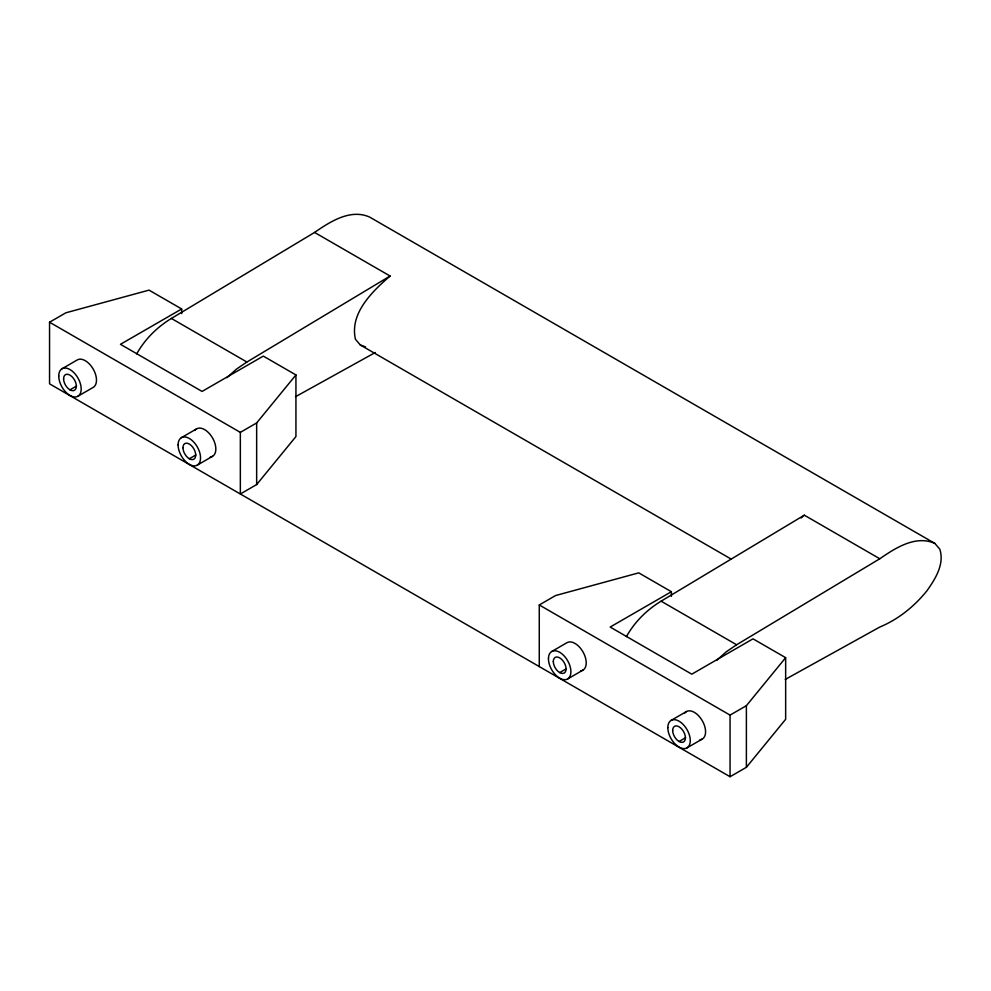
<?xml version="1.0" encoding="UTF-8"?>
<svg xmlns="http://www.w3.org/2000/svg" width="991" height="991" viewBox="0 0 991 991"><rect width="100%" height="100%" fill="white"/><g stroke="black" fill="none" stroke-linecap="round" stroke-linejoin="round"><path stroke-width="1.49" d="M136.733 353.849C144.884 339.207 157.111 327.117 171.393 318.445L314.581 232.439C330.04 221.749 350.48 208.469 369.668 217.103L934.885 543.427L939.778 549.125C944.708 564.077 935.38 578.781 927.105 590.586C914.507 606.257 898.453 619.301 879.797 627.043L785.244 679.43M626.448 636.594C634.599 621.939 646.826 609.849 661.108 601.178L804.308 515.171L879.797 558.763C895.257 548.073 915.696 534.806 934.885 543.427M671.39 596.334L671.39 591.714L610.171 627.055L691.792 674.177L753.011 638.836L785.652 657.677L785.652 719.293L746.384 767.307L730.057 776.721L49.55 383.839L49.55 322.224L240.342 432.373L256.657 422.946L295.937 374.945L263.296 356.091L202.077 391.433L120.456 344.311L181.675 308.969L181.675 313.59M240.342 432.373L240.342 493.989L256.657 484.562L295.937 436.56L295.937 374.945M539.265 666.571L539.265 604.956L730.057 715.106L746.384 705.691L785.652 657.677M226.877 377.707L236.539 369.061L246.895 362.025L390.082 276.031L314.581 232.439M716.604 660.44L726.254 651.793L736.61 644.769L879.797 558.763M390.082 276.031C372.244 291.453 349.427 313.416 355.459 339.306L360.352 345.004L731.296 559.159M801.087 517.996L804.308 515.171M49.55 322.224L65.877 312.797L149.022 290.128L181.675 308.969M62.024 368.751L77.335 359.906A15.868 9.167 60 0 1 93.204 369.073A15.868 9.167 60 0 1 93.204 387.394L77.905 396.239M69.965 389.847L76.555 386.044M181.39 437.65L196.689 428.818M189.318 458.759L195.908 454.956M197.259 465.151L212.557 456.306M539.265 604.956L555.592 595.541L638.737 572.86L671.39 591.714M551.752 651.483L567.05 642.651A15.868 9.167 60 0 1 583.897 653.639A15.868 9.167 60 0 1 580.602 670.857M559.68 672.592L566.27 668.789M567.62 678.971L582.919 670.139M671.105 720.395L686.416 711.563M679.046 741.503L685.636 737.7M686.974 747.883L702.285 739.051M295.529 396.697L375.23 352.536M360.352 345.004L365.543 346.887M171.393 318.445L246.895 362.025M661.108 601.178L736.61 644.769M746.384 705.691L746.384 767.307M730.057 715.106L730.057 776.721M256.657 422.946L256.657 484.562M194.905 430.478A15.868 9.167 60 0 1 212.557 437.985A15.868 9.167 60 0 1 210.241 457.024M684.632 713.21A15.868 9.167 60 0 1 702.285 720.717A15.868 9.167 60 0 1 699.956 739.769M63.585 378.81A9.018 5.203 60 0 0 73.148 390.702A9.018 5.203 60 0 0 73.148 377.955A9.018 5.203 60 0 0 63.585 378.81M182.951 447.721A9.018 5.203 60 0 0 192.514 459.613A9.018 5.203 60 0 0 192.514 446.867A9.018 5.203 60 0 0 182.951 447.721M58.742 376.01A15.868 9.167 60 0 0 75.576 396.957A15.868 9.167 60 0 0 75.576 374.511A15.868 9.167 60 0 0 58.742 376.01M178.095 444.922A15.868 9.167 60 0 0 194.93 465.869A15.868 9.167 60 0 0 194.93 443.423A15.868 9.167 60 0 0 178.095 444.922M672.666 730.454A9.018 5.203 60 0 0 682.229 742.358A9.018 5.203 60 0 0 682.229 729.599A9.018 5.203 60 0 0 672.666 730.454M553.312 661.542A9.018 5.203 60 0 0 562.876 673.446A9.018 5.203 60 0 0 562.876 660.687A9.018 5.203 60 0 0 553.312 661.542M548.457 658.742A15.868 9.167 60 0 0 565.291 679.69A15.868 9.167 60 0 0 565.291 657.244A15.868 9.167 60 0 0 548.457 658.742M667.823 727.654A15.868 9.167 60 0 0 684.657 748.601A15.868 9.167 60 0 0 684.657 726.155A15.868 9.167 60 0 0 667.823 727.654"/></g></svg>
